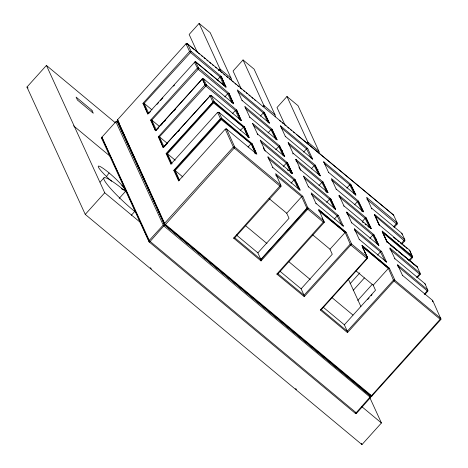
<?xml version="1.0" encoding="UTF-8"?>
<svg xmlns="http://www.w3.org/2000/svg" width="468" height="468" viewBox="0 0 468 468"><rect width="100%" height="100%" fill="white"/><g stroke="black" fill="none" stroke-linecap="round" stroke-linejoin="round"><path stroke-width="0.7" d="M280.981 186.445L281.046 185.615L275.611 173.657L302.778 196.256L308.19 208.687L261.021 260.916L233.602 238.101L280.73 185.1L234.661 146.876L226.611 129.045L226.108 128.887L226.313 129.232L225.248 129.168L178.612 180.864L173.792 170.334L220.293 118.708L221.048 118.293L221.861 118.486L252 143.559L256.868 154.183L226.611 129.045L225.248 129.168L233.608 147.502L280.572 186.597L280.981 186.445L234.755 237.808L233.602 238.101M371.814 208.991L366.836 197.607L397.092 222.745L397.162 224.061L394.249 227.302M379.484 225.751L374.511 214.362L404.761 239.499L404.832 240.815L401.918 244.056M339.148 196.765L339.072 195.331L366.233 217.93L371.229 228.583L370.65 228.273M354.492 230.274L354.411 228.84L381.578 251.439L386.574 262.092L385.995 261.787M390.055 249.491L389.979 248.058L419.989 273.031L420.363 273.739L420.077 274.517L417.163 277.752M397.724 266.245L397.648 264.812L427.658 289.786L428.033 290.493L427.746 291.271L424.833 294.507M367.573 257.739L367.386 258.418L321.335 309.635L320.317 310.009L347.478 332.608L394.875 280.063L389.376 268.222L361.957 245.407L367.573 257.739L362.606 247.326M240.423 130.233L243.881 126.787L248.005 137.106L243.366 126.986L213.016 102.381L166.719 153.539L171.411 163.788L170.937 164.104L166.117 153.58L167.468 153.796L213.671 102.732L214.192 101.731L211.273 95.536L210.77 95.373L210.969 95.724M173.792 170.334L175.137 170.551L221.341 119.486L221.861 118.486L218.942 112.291L217.573 112.414L170.937 164.104M257.377 134.743L257.418 133.918L252.597 123.388L279.765 145.987L284.76 156.645L284.181 156.335L279.273 146.045L275.751 149.625M292.939 153.96L292.986 153.13L288.165 142.605L315.327 165.204L320.323 175.857L319.743 175.553M366.538 256.458L367.199 258.623L350.462 244.741L345.179 232.438L318.924 211.062L318.848 209.629L346.144 232.251L351.638 244.091L304.241 296.636L304.06 295.261L350.275 244.091L351.638 244.091L367.316 257.102L366.824 258.383L320.317 310.009M118.369 122.534L117.246 121.604L115.988 121.604L101.872 137.2L101.743 138.563L149.099 241.886L355.505 413.49L356.68 413.156L370.791 397.244L370.141 395.226M370.176 395.916L370.638 397.572L163.484 225.629L115.877 121.721L117.246 121.604L164.66 224.979L149.672 241.95L149.099 241.886L149.175 240.517L163.291 224.979L164.66 224.979L370.755 396.554M101.825 138.358L102.866 139.499M397.648 264.812L402.468 275.336L432.684 300.491L441.049 319.264L371.937 395.981L164.882 223.979L117.456 119.878L117.263 120.334L118.17 120.329L117.532 121.469L164.672 224.617L371.247 396.22L164.672 224.617L117.456 119.878L185.977 43.799L187.159 43.465L393.559 215.04L397.092 222.745L393.559 226.921M119.211 122.868L117.216 120.955L117.456 119.878M370.457 396.279L369.849 394.957L370.457 396.279L370.159 396.905L356.089 412.834L355.206 413.308L356.68 413.156L149.503 240.903L101.872 137.2L102.463 137.516M374.511 214.362L379.548 225.307L379.373 224.985L409.512 250.058L412.431 256.253L408.897 260.43M106.528 176.418L109.102 172.944M375.728 240.025L376.699 238.932M416.596 277.436L419.486 274.195L419.989 273.031L417.339 266.976L387.048 241.74L417.339 266.976L417.596 267.62M424.265 294.191L427.155 290.95L427.658 289.786L425.014 283.731L394.799 258.582L389.979 248.058M261.021 260.916L260.875 259.535L306.78 208.266L308.084 207.88L323.967 221.071L324.219 222.411L277.992 273.78L276.84 274.072L304.241 296.636M276.84 274.072L323.833 221.499L318.848 209.629M401.228 243.676L404.761 239.499L401.842 233.304L371.703 208.231M148.227 113.601L147.806 113.993L142.939 103.369L189.651 51.422L191.02 51.304L221.317 76.536L226.003 87.036L225.389 86.814L221.317 76.536L220.059 76.945L217.17 80.145M220.867 76.524L226.003 87.036L195.987 62.068L194.904 61.887L147.806 113.993L143.495 103.264L142.939 103.369M150.608 120.124L197.32 68.176L197.993 67.907L198.689 68.059L228.987 93.29L233.672 103.791L203.744 78.881L202.58 78.642L155.475 130.753L150.608 120.124L151.784 120.118L159.676 126.623M151.17 120.019L155.475 130.753L202.246 79.004M158.278 136.878L158.839 136.773L163.145 147.508L210.185 95.753L163.145 147.508L158.278 136.878L204.996 84.936L205.668 84.661L206.359 84.813L236.662 110.044L241.348 120.545L240.733 120.323L236.662 110.044L235.398 110.454L232.514 113.66M281.514 151.521L282.473 150.456M296.852 185.035L297.818 183.965M317.076 170.738L318.035 169.668M409.594 260.811L412.501 257.57L412.431 256.253L382.18 231.116L387.217 242.061L382.18 231.116M369.89 397.777L381.426 422.978L361.957 444.6L85.252 214.391L26.951 87.054L46.42 65.432L115.456 122.868M231.291 80.356A21.943 6.271 -50.2 0 0 231.046 78.179L210.185 32.608L199.116 23.4L189.148 34.468L197.309 52.305M100.117 182.134L104.007 177.811M85.252 214.391L104.721 192.769L46.42 65.432M218.556 70.557L219.978 68.972L199.116 23.4M275.219 116.901A21.943 6.271 -50.2 0 0 274.973 114.73L254.106 69.153L243.038 59.945L233.07 71.013L241.236 88.85M119.17 198.414L125.5 191.389M166.117 153.58L213.379 101.538L214.192 101.731L244.331 126.805L249.192 137.428L248.613 137.118L243.881 126.787L244.331 126.805L248.613 137.118M224.845 96.899L227.729 93.699L228.987 93.29L233.058 103.568M131.297 215.28L134.708 211.495M262.957 106.575L263.905 105.522L243.038 59.945M260.407 116.117L263.291 112.911L264.42 112.478L269.416 123.131L268.837 122.827M319.147 153.446A21.943 6.271 -50.2 0 0 318.901 151.275L298.034 105.698L286.966 96.49L276.998 107.558L285.164 125.395M268.076 132.871L270.966 129.665L272.089 129.232L277.091 139.891L249.748 117.164L244.928 106.634L272.089 129.232M283.421 166.38L286.305 163.18L287.434 162.747L292.43 173.4L291.851 173.09L286.948 162.8L291.236 173.078L290.125 172.16M306.885 143.12L307.833 142.067L286.966 96.49M303.644 152.088L306.528 148.882L307.657 148.45L312.653 159.102L312.074 158.792M291.09 183.134L293.98 179.934L295.103 179.501L300.099 190.154L299.52 189.844M311.314 168.843L314.198 165.637L315.327 165.204M275.687 175.09L301.649 196.689L307.107 208.652L260.875 259.535L257.886 252.86L289.031 218.269L286.732 213.238L301.649 196.689L302.778 196.256M318.983 185.597L321.873 182.391L322.996 181.958L327.998 192.611L327.413 192.307M326.658 202.351L329.542 199.146L330.671 198.713L335.667 209.366L335.088 209.061L330.18 198.771L334.205 208.406L329.542 199.146L304.136 178.01M346.876 188.054L349.766 184.854L350.889 184.421L355.891 195.074L355.306 194.764M334.327 219.106L337.212 215.906L338.341 215.467L343.336 226.126L342.757 225.816M354.551 204.814L357.435 201.609L358.564 201.176L363.56 211.828L362.981 211.518M277.992 273.78L304.06 295.261L301.117 288.832L332.268 254.235L329.969 249.21L312.308 234.515M362.22 221.569L365.104 218.363L366.233 217.93M369.89 238.323L372.78 235.117L373.903 234.684L378.899 245.337L378.32 245.033M350.128 283.661L359.863 272.85M377.565 255.078L380.449 251.872L381.578 251.439M353.2 290.365L364.391 277.933M357.804 300.415L372.405 284.199M347.478 332.608L347.291 331.233L344.354 324.798L375.506 290.207L373.201 285.182L356.095 270.949M367.684 299.549L369.147 297.929M371.089 295.77L372.066 294.688M255.382 153.229L251.041 143.74L220.685 119.141L174.388 170.293L179.086 180.543L178.612 180.864M150.696 111.343L148.748 113.49L144.115 103.364L143.495 103.264M157.026 104.37L158.488 102.761M160.436 100.62L162.87 97.935M173.581 86.141L174.558 85.071M157.394 129.168L158.365 128.097M160.799 125.418L162.747 123.271M164.209 121.662L165.672 120.054M173.95 110.939L175.412 109.331M213.016 102.381L210.009 95.542M220.685 119.141L217.573 112.414L217.86 112.507M248.093 146.987L251.041 143.74L252 143.559L256.283 153.878L251.556 143.541L255.417 153.217M329.969 249.21L345.179 232.438L346.144 232.251M373.201 285.182L388.417 268.41L389.376 268.222M164.578 146.461L167.017 143.787M178.249 131.479L179.718 129.876M209.904 95.659L211.273 95.536L241.348 120.545L236.211 110.033M217.573 112.414L218.942 112.291L249.192 137.428M372.113 395.94L370.744 396.063L371.668 395.536L440.891 318.451L394.354 279.876L393.506 280.063L347.291 331.233L321.335 309.635M187.551 43.635L186.989 43.436L187.551 43.635L191.02 51.304L190.967 52.03L144.115 103.364L152.001 109.869M195.63 62.215L195.987 62.068L195.425 61.864M164.999 224.576L165.608 224.342L234.69 147.537L234.661 146.876L233.28 147.116L164.601 223.3L164.414 223.979L117.199 120.416M409.102 250.187L409.792 250.503L411.46 255.031M231.759 102.498L227.729 93.699L198.069 69.241L194.413 62.232L195.595 61.893L226.003 87.036M155.897 130.356L156.417 130.244L151.784 120.118L198.637 68.79L198.689 68.059L195.595 61.893M163.572 147.11L164.093 146.999L159.453 136.878L158.839 136.773M279.765 145.987L279.273 146.045L284.76 156.645L257.418 133.918M424.88 283.743L425.272 284.374M432.549 300.503L432.754 301.807L432.689 301.228M275.898 139.569L276.506 139.581L271.604 129.291L277.091 139.891M194.413 62.232L195.01 62.548M203.504 78.852L206.359 84.813L206.306 85.545L159.453 136.878L167.345 143.378M186.568 44.121L185.977 43.799L189.774 51.884L220.059 76.945L224.09 85.743M121.914 185.305L124.201 187.083M254.545 152.954L255.674 153.867M390.493 245.226L394.389 248.397M395.501 249.304L397.174 250.667M398.286 251.573L399.953 252.931M401.064 253.843L402.737 255.2M403.849 256.107L405.516 257.47M407.189 258.827L417.204 266.988M366.941 199.362L396.817 224.178L397.162 224.061L396.548 222.791M361.249 210.588L362.367 211.507L357.435 201.609L331.479 180.01M393.453 237.276L396.25 239.581M397.367 240.505L399.04 241.886M400.158 242.81L401.836 244.191M402.954 245.115L404.627 246.496M405.744 247.42L407.423 248.8M325.687 191.377L326.804 192.295L321.873 182.391L295.911 160.793M362.238 221.838L363.349 222.756M365.022 224.131L366.134 225.049M367.807 226.43L368.924 227.343M287.334 169.866L288.452 170.785M345.694 232.239L319.077 210.278L345.179 232.438M231.046 78.179L219.978 68.972A21.943 6.271 -50.2 0 1 220.223 71.148M274.973 114.73L263.905 105.522A21.943 6.271 -50.2 0 1 264.174 106.698M318.901 151.275L307.833 142.067A21.943 6.271 -50.2 0 1 308.079 144.238M187.188 43.781L188.873 45.185M189.996 46.116L194.495 49.848M195.618 50.784L197.303 52.182M198.426 53.118L199.549 54.048M201.24 55.446L202.363 56.382M204.048 57.78L205.171 58.716M206.856 60.115L207.979 61.051M209.67 62.449L210.793 63.385M212.478 64.783L213.601 65.713M215.286 67.117L216.409 68.047M218.094 69.451L219.223 70.381M220.908 71.785L222.031 72.715M223.716 74.114L224.839 75.05M226.524 76.448L227.647 77.384M229.338 78.782L230.461 79.718M232.146 81.116L233.269 82.052M234.954 83.45L236.077 84.38M237.767 85.784L238.891 86.715M240.575 88.119L241.699 89.049M243.383 90.447L244.507 91.383M246.191 92.781L247.32 93.717M249.005 95.115L250.128 96.051M251.813 97.449L252.936 98.385M254.621 99.783L255.744 100.714M279.349 120.317L280.472 121.247M282.157 122.651L283.28 123.581M284.971 124.985L286.094 125.915M287.779 127.314L288.902 128.25M290.587 129.648L291.71 130.584M293.395 131.982L294.524 132.918M296.209 134.316L393.559 215.04L393.74 215.59M264.42 112.478L237.258 89.879L242.178 100.784M280.718 126.5L280.496 125.851L307.657 148.45M323.955 162.472L323.727 161.823L350.889 184.421M237.884 91.775L263.291 112.911L267.918 122.195M281.122 127.746L306.528 148.882L311.15 158.166M324.359 163.712L349.766 184.854L354.387 194.132M242.079 100.409L269.416 123.131L263.934 112.536M280.496 125.851L285.31 136.375L312.653 159.102M323.727 161.823L328.548 172.347L355.891 195.074L350.403 184.474M358.564 201.176L331.402 178.577L336.316 189.476M245.56 108.529L270.966 129.665L275.588 138.949M288.791 144.501L314.198 165.637L318.825 174.921M292.986 153.13L320.323 175.857L314.841 165.262M336.217 189.101L363.56 211.828L358.073 201.228M296.063 160.009L295.834 159.36L322.996 181.958M253.229 125.284L278.635 146.425L283.257 155.704M339.698 197.227L365.104 218.363L369.732 227.647M295.834 159.36L300.655 169.89L327.998 192.611L322.51 182.017M339.072 195.331L343.892 205.856L371.229 228.583L365.748 217.983M260.5 140.798L260.272 140.148L287.434 162.747L291.851 173.09M303.732 176.769L303.504 176.114L330.671 198.713L335.088 209.061M346.969 212.735L346.741 212.086L373.903 234.684M260.898 142.038L286.305 163.18L291.236 173.078M346.817 213.519L372.78 235.117L377.401 244.401M260.272 140.148L265.093 150.673L292.43 173.4L286.948 162.8M303.504 176.114L308.324 186.644L335.667 209.366L330.18 198.771M346.741 212.086L351.562 222.61L378.899 245.337L373.417 234.743M268.17 157.552L267.942 156.903L295.103 179.501M338.341 215.467L311.179 192.869L316.099 203.773M268.574 158.798L293.98 179.934L298.602 189.218M311.255 194.308L337.212 215.906L341.839 225.184M355.042 230.736L380.449 251.872L385.07 261.156M267.942 156.903L272.762 167.427L300.099 190.154L294.618 179.554M315.999 203.399L343.336 226.126M354.411 228.84L359.231 239.37L386.574 262.092M388.931 268.205L361.957 245.407M388.417 268.41L362.296 246.677L362.267 246.022L388.417 268.41L393.699 280.712L440.792 319.755L440.195 318.421M269.071 198.549L286.732 213.238M175.202 160.22L167.468 153.796L172.078 163.853M245.641 225.775L266.994 243.541M288.346 261.302L310.261 279.536M331.613 297.303L352.966 315.063M182.871 176.974L175.137 170.551L179.46 179.981M236.358 234.954L257.886 252.86M280.145 271.381L301.117 288.832M323.382 307.353L344.354 324.798M234.755 237.808L260.875 259.535M26.951 87.054L28.074 87.99M73.534 125.81L110.021 156.16M104.721 192.769L140.64 222.657M361.782 406.633L381.426 422.978M382.491 231.724L412.25 256.493M390.61 249.959L420.077 274.517L419.544 273.271M398.28 266.713L427.746 291.271L427.214 290.025M214.057 102.159L243.366 126.986M221.727 118.913L251.041 143.74M307.107 208.652L323.809 222.563L324.219 222.411L323.628 221.153M401.842 233.304L402.217 234.456M404.241 239.61L404.832 240.815L404.487 240.938L374.85 215.625L376.295 218.79M228.542 93.278L233.672 103.791M202.088 78.987L205.744 86.001L235.398 110.454L239.721 119.884M298.847 166.994L300.023 169.474M263.285 147.783L264.461 150.257M322.159 218L323.043 219.89M376.875 220.054L379.191 225.114M387.153 242.506L382.52 232.38L412.162 257.692L412.501 257.57L411.98 256.3M348.21 278.846L360.898 306.552M361.349 443.272L361.957 444.6M295.729 388.381L296.332 389.704M150.579 267.626L151.187 268.942M101.872 137.2L148.941 241.078M362.583 247.332L363.712 249.941M364.279 251.246L365.122 253.2M202.58 78.642L204.996 84.936M288.165 142.605L288.393 143.255M252.597 123.388L252.825 124.043M244.928 106.634L245.156 107.289M366.836 197.607L367.204 198.66M402.468 275.336L402.568 275.71M394.799 258.582L394.898 258.956M359.231 239.37L359.33 239.739M351.562 222.61L351.661 222.984M343.892 205.856L343.992 206.23M328.548 172.347L328.647 172.721M308.324 186.644L308.424 187.019M300.655 169.89L300.754 170.258M285.31 136.375L285.41 136.75M272.762 167.427L272.862 167.801M265.093 150.673L265.192 151.047M249.748 117.164L249.848 117.538M367.316 257.102L367.333 257.447M135.72 212.332A35.211 4.586 42 0 1 104.159 179.858A35.211 4.586 42 0 1 126.518 192.243M111.647 181.245A17.608 2.293 42 0 1 98.561 166.07A17.608 2.293 42 0 1 117.369 180.449A17.608 2.293 42 0 1 121.352 188.668M91.933 110.272L76.091 97.098L77.448 100.053L93.284 113.233L91.933 110.272"/></g></svg>
